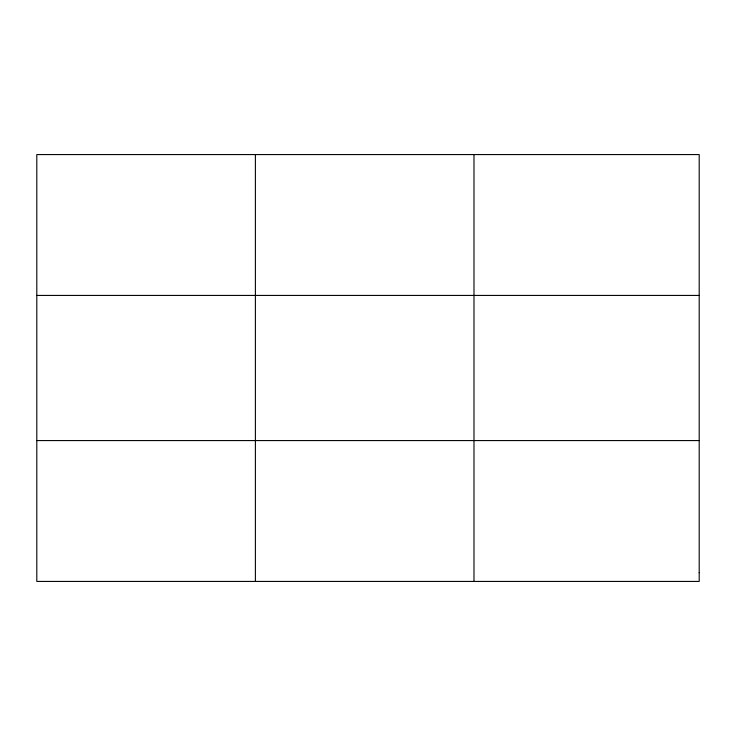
<?xml version="1.0" encoding="UTF-8"?>
<svg xmlns="http://www.w3.org/2000/svg" width="736" height="736" viewBox="0 0 736 736"><rect width="100%" height="100%" fill="white"/><g stroke="black" fill="none" stroke-linecap="round" stroke-linejoin="round"><path stroke-width="1.1" d="M255.392 154.569L255.392 581.431M473.984 154.569L473.984 581.431M36.8 295.43L699.2 295.43M36.8 440.57L699.2 440.57M699.2 572.626L699.2 581.431L36.8 581.431L36.8 154.569L699.2 154.569L699.2 572.626"/></g></svg>
